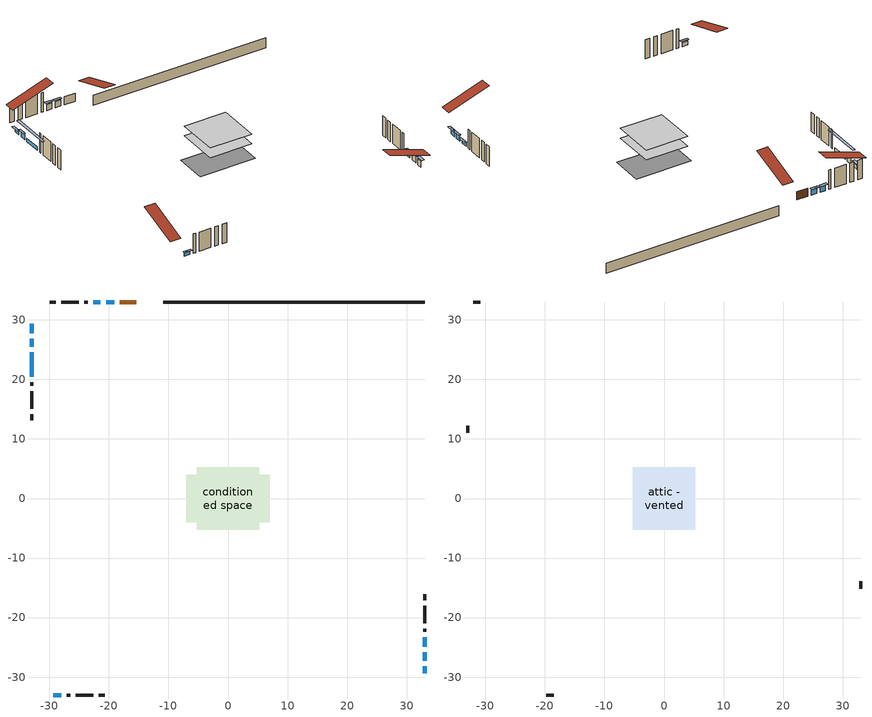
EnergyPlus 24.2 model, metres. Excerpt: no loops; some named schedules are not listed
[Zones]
conditioned space
 floor adiabatic (AdiabaticFloorConstruction): -5.28,-5.28 -5.28,5.28 5.28,5.28 5.28,-5.28 z3.04
 floor foundation (Slab1 construction): -6.99,-3.99 -6.99,3.99 6.99,3.99 6.99,-3.99 z-1.9
 wall outside (AdiabaticWallConstruction 1): -15.45,33.01 -18.19,33.01 z0.6:2.63
 wall outside (AdiabaticWallConstruction): 33.01,-29.37 33.01,-28.15 / 33.01,-27.22 33.01,-25.85 / -19.12,33.01 -20.49,33.01 / -21.42,33.01 -22.64,33.01 / -33.01,26.86 -33.01,25.49 z0.6:2.12; -33.01,29.37 -33.01,27.79 / -29.37,-33.01 -27.99,-33.01 / 33.01,-24.92 33.01,-23.34 z0.6:1.57; -33.01,24.56 -33.01,20.44 z0.6:1.41
 wall outside (Wall1 construction): -23.57,33.01 -24.1,33.01 / -27.07,-33.01 -26.53,-33.01 / -33.01,19.52 -33.01,18.98 / 33.01,-22.41 33.01,-21.88 z0.6:5.48
 wall outside (Wall2 construction): -25.03,33.01 -27.99,33.01 / -25.6,-33.01 -22.64,-33.01 / -33.01,18.05 -33.01,15.09 / 33.01,-20.95 33.01,-17.99 z0.6:5.48
 wall outside (Wall3 construction): -28.92,33.01 -29.92,33.01 / -21.71,-33.01 -20.71,-33.01 / -33.01,14.16 -33.01,13.16 / 33.01,-17.06 33.01,-16.06 z0.6:5.48
 wall foundation (FoundationWall1 construction): 33.01,33.01 -10.89,33.01 z-1.9:0.6
 window (WindowConstruction): 33.01,-29.37 33.01,-28.15 z0.6:2.12
 window (WindowConstruction 7): -33.01,29.37 -33.01,27.79 z0.6:1.57
 window (WindowConstruction 8): -29.37,-33.01 -28,-33.01 z0.6:1.57
 window (WindowConstruction 1): 33.01,-27.22 33.01,-25.85 z0.6:2.12
 window (WindowConstruction 2): 33.01,-24.92 33.01,-23.34 z0.6:1.57
 window (WindowConstruction 3): -19.12,33.01 -20.49,33.01 z0.6:2.12
 window (WindowConstruction 4): -21.42,33.01 -22.64,33.01 z0.6:2.12
 window (WindowConstruction 5): -33.01,26.86 -33.01,25.49 z0.6:2.12
 window (WindowConstruction 6): -33.01,24.56 -33.01,20.45 z0.6:1.41
 door (Door): -15.45,33.01 -18.19,33.01 z0.6:2.63
 ceiling adiabatic (AdiabaticFloorConstruction): 5.28,-5.28 5.28,5.28 -5.28,5.28 -5.28,-5.28 z3.04
attic - vented
 floor to conditioned space (Floor1 construction Reversed): -5.28,-5.28 -5.28,5.28 5.28,5.28 5.28,-5.28 z5.48
 wall outside (Wall4 construction): -30.85,33.01 -32.08,33.01 / -19.78,-33.01 -18.56,-33.01 / -33.01,12.23 -33.01,11.01 / 33.01,-15.13 33.01,-13.9 z0.6:5.48
 roof outside (Roof1 construction): -14.52,33.01,5.48 -14.52,22.73,8.9 -11.81,22.73,8.9 -11.81,33.01,5.48; -30.3,-33.01,5.48 -30.3,-22.73,8.9 -33.01,-22.73,8.9 -33.01,-33.01,5.48; -33.01,30.3,5.48 -22.73,30.3,8.9 -22.73,33.01,8.9 -33.01,33.01,5.48; 33.01,-30.3,5.48 22.73,-30.3,8.9 22.73,-33.01,8.9 33.01,-33.01,5.48
shading: 33.01,-27.85 33.01,-29.67 33.61,-29.67 33.61,-27.85 z2.42; -33.01,27.49 -33.01,29.67 -33.61,29.67 -33.61,27.49 z1.86; -27.7,-33.01 -29.67,-33.01 -29.67,-33.61 -27.7,-33.61 z1.86; 33.01,-25.55 33.01,-27.52 33.61,-27.52 33.61,-25.55 z2.42; 33.01,-23.04 33.01,-25.22 33.61,-25.22 33.61,-23.04 z1.86; -20.79,33.01 -18.82,33.01 -18.82,33.61 -20.79,33.61 z2.42; -22.94,33.01 -21.12,33.01 -21.12,33.61 -22.94,33.61 z2.42; -33.01,25.19 -33.01,27.16 -33.61,27.16 -33.61,25.19 z2.42; -33.01,17.39 -33.01,27.61 -33.61,27.61 -33.61,17.39 z4.46
[Building]
Building 1: Terrain=Suburbs
[Site:Location]
Whitehorse AP_YT: Latitude {deg}=60.71; Longitude {deg}=-135.07; Time Zone {hr}=-8; Elevation {m}=706; Keep Site Location Information=Yes
[Site:GroundTemperature:Shallow]
-5.4229, -7.73249, -7.91745, -6.82143, -2.42154, 1.95786, 5.75456, 8.15968, 8.36401, 6.40785, 2.70796, -1.53709
[Site:WaterMainsTemperature]
Calculation Method=Schedule; Temperature Schedule=mains temperature schedule
[Material] Roughness=Rough; Thermal Absorptance=0.9
Name | Thickness {m} | Conductivity {W/m-K} | Density {kg/m3} | Specific Heat {J/kg-K} | Solar Absorptance | Visible Absorptance
asphalt or fiberglass shingles | 0.00635 | 0.162714 | 1121.4 | 1465.45 | 0.4 | 0.4
ceiling loosefill ins | 0.254 | 0.0480833 | 16.02 | 1046.75 | 0.7 | 0.7
ceiling stud and cavity | 0.1397 | 0.0955869 | 65.682 | 1177.47 | 0.7 | 0.7
concrete 4.0 in. | 0.1016 | 1.803125 | 2242.8 | 837.4 | 0.7 | 0.7
concrete 8.0 in. | 0.2032 | 1.803125 | 2242.8 | 837.4 | 0.7 | 0.7
door material | 0.04445 | 0.0451087 | 512.64 | 1214.23 | 0.7 | 0.7
exterior vertical ins | 0.0819458 | 0.029427 | 32.04 | 1214.23 | 0.7 | 0.7
floor covering | 0.0127 | 0.0433444 | 54.468 | 1339.84 | 0.6 | 0.6
floor rigid ins; wall rigid ins 1 | 0.512978 | 0.029427 | 32.04 | 1214.23 | 0.7 | 0.7
floor stud and cavity | 0.1397 | 1.75129 | 37.0049 | 1207.88 | 0.7 | 0.7
furniture material conditioned space 1 | 0.1524 | 0.115458 | 640.8 | 1214.23 | 0.6 | 0.6
gypsum board | 0.0127 | 0.160291 | 801 | 837.4 | 0.6 | 0.6
gypsum board 1 | 0.0127 | 0.160291 | 801 | 837.4 | 0.7 | 0.7
osb sheathing 0.5 in. | 0.0127 | 0.115458 | 512.64 | 1214.23 | 0.7 | 0.7
osb sheathing 0.75 in. | 0.01905 | 0.115458 | 512.64 | 1214.23 | 0.7 | 0.7
wall rigid ins | 0.051816 | 0.029427 | 32.04 | 1214.23 | 0.7 | 0.7
wall stud and cavity | 0.1397 | 0.202915 | 139.0536 | 1170.24 | 0.7 | 0.7
wall stud and cavity 1 | 0.1397 | 0.189354 | 139.0536 | 1170.24 | 0.7 | 0.7
wall stud and cavity 2 | 0.1397 | 0.213279 | 139.0536 | 1170.24 | 0.7 | 0.7
wall stud and cavity 3 | 0.0889 | 6.1454 | 50.32683 | 1063.81 | 0.6 | 0.6
wall stud and cavity 4 | 0.0889 | 0.380278 | 52.3479 | 1209.89 | 0.7 | 0.7
wall stud and cavity 5 | 0.0889 | 0.391764 | 83.0341 | 1211.67 | 0.7 | 0.7
wood siding | 0.0254 | 0.102417 | 544.68 | 1172.36 | 0.4 | 0.4
wood siding 1 | 0.00254 | 0.102417 | 544.68 | 1172.36 | 0.4 | 0.4
wood siding 2; wood siding 3 | 0.0254 | 0.102417 | 544.68 | 1172.36 | 0.7 | 0.7
[WindowMaterial:SimpleGlazingSystem]
Name | U-Factor {W/m2-K} | Solar Heat Gain Coefficient
WindowMaterial | 1.97992 | 0.48
WindowMaterial 1 | 1.87204 | 0.61
WindowMaterial 2 | 1.93393 | 0.53
WindowMaterial 3 | 1.91235 | 0.56
WindowMaterial 4 | 1.89986 | 0.58
WindowMaterial 5 | 1.88623 | 0.59
WindowMaterial 6 | 1.890774 | 0.59
[Construction]
AdiabaticFloorConstruction: floor stud and cavity, floor rigid ins, osb sheathing 0.75 in., floor covering
AdiabaticWallConstruction: wood siding 2, wall rigid ins 1, wall stud and cavity 4, gypsum board
AdiabaticWallConstruction 1: wood siding 3, wall rigid ins 1, wall stud and cavity 4, gypsum board
Door: door material
Floor1 construction Reversed: gypsum board, ceiling stud and cavity, ceiling loosefill ins
FoundationWall1 construction: concrete 8.0 in., gypsum board 1
furniture construction conditioned space 1: furniture material conditioned space 1
PartitionWallConstruction: gypsum board, wall stud and cavity 5, gypsum board
Roof1 construction: asphalt or fiberglass shingles
Slab1 construction: concrete 4.0 in.
Wall1 construction: wood siding, wall rigid ins, osb sheathing 0.5 in., wall stud and cavity, gypsum board
Wall2 construction: wood siding, wall rigid ins, osb sheathing 0.5 in., wall stud and cavity 1, gypsum board
Wall3 construction: wood siding, wall rigid ins, osb sheathing 0.5 in., wall stud and cavity 2, gypsum board
Wall4 construction: wood siding 1, wall stud and cavity 3
WindowConstruction; WindowConstruction 4: WindowMaterial
WindowConstruction 1; WindowConstruction 5: WindowMaterial 1
WindowConstruction 2: WindowMaterial 2
WindowConstruction 3: WindowMaterial 3
WindowConstruction 6: WindowMaterial 4
WindowConstruction 7: WindowMaterial 5
WindowConstruction 8: WindowMaterial 6
[Zone] Multiplier=1; Part of Total Floor Area=Yes
Name | Volume {m3}
attic - vented | 61.961
conditioned space | 513.6
[Space]
Name | Zone | Volume {m3}
attic - vented 1 | attic - vented | 61.961
conditioned space 1 | conditioned space | 513.6
[ZoneInfiltration:EffectiveLeakageArea]
infil attic - vented 1: Zone or Space=attic - vented 1; Schedule=Always On Discrete; Effective Air Leakage Area {cm2}=3517.58; Stack Coefficient=0.000577403; Wind Coefficient=1.62353e-05
[ZoneMixing]
whole house fan mix: Zone or Space=attic - vented; Schedule=Always On Continuous; Design Flow Rate Calculation Method=Flow/Zone; Design Flow Rate {m3/s}=0; Source Zone or Space=conditioned space
[SurfaceProperty:ExposedFoundationPerimeter]
Slab1: Exposed Perimeter Calculation Method=TotalExposedPerimeter; Total Exposed Perimeter {m}=43.891
[InternalMass] Zone or ZoneList=conditioned space; Space or SpaceList=conditioned space 1
Name | Construction | Surface Area {m2}
furniture mass conditioned space 1 | furniture construction conditioned space 1 | 89.12
partition wall mass | PartitionWallConstruction | 222.8
[Lights]
interior lighting: Zone or ZoneList or Space or SpaceList=conditioned space 1; Schedule=interior lighting schedule; Design Level Calculation Method=LightingLevel; Lighting Level {W}=343.2; Return Air Fraction=0; Fraction Radiant=0.6; Fraction Visible=0.2; Fraction Replaceable=1
[People]
occupants: Zone or ZoneList or Space or SpaceList=conditioned space 1; Number of People Schedule=occupants schedule; Number of People Calculation Method=People; Number of People=3; Fraction Radiant=0.314171; Sensible Heat Fraction=0.56303; Activity Level Schedule=occupants activity schedule; Carbon Dioxide Generation Rate {m3/s-W}=0; Enable ASHRAE 55 Comfort Warnings=No; Mean Radiant Temperature Calculation Type=EnclosureAveraged
[ElectricEquipment] Zone or ZoneList or Space or SpaceList=conditioned space 1; Design Level Calculation Method=EquipmentLevel
Name | Schedule | Design Level {W} | Fraction Latent | Fraction Radiant | Fraction Lost
clothes dryer | clothes dryer schedule | 140.772 | 0.015 | 0.081 | 0.85
clothes washer | clothes washer schedule | 32.1985 | 0.03 | 0.162 | 0.7
cooking range | cooking range schedule | 215.147 | 0.08 | 0.432 | 0.2
dishwasher | dishwasher schedule | 66.8632 | 0.3 | 0.18 | 0.4
fridge | fridge schedule | 72.9452 | 0 | 0.6 | 0
mech vent house fan | mech vent house fan schedule | 0 | 0 | 0 | 1
mech vent house fan cfis | mech vent house fan cfis schedule | 0 | 0 | 0 | 0
misc plug loads | misc plug loads schedule | 494.7 | 0.045 | 0.513 | 0.1
whole house fan | Always On Discrete | 0 | 0 | 0 | 1
[OtherEquipment] Zone or ZoneList or Space or SpaceList=conditioned space 1; Design Level Calculation Method=EquipmentLevel
Name | Fuel Type | Schedule | Design Level {W} | Fraction Latent | Fraction Radiant | Fraction Lost
clothes dryer 1 | Electricity | clothes dryer schedule | 0 | 0.015 | 0.081 | 0.85
cooking range 1 | Electricity | cooking range schedule | 0 | 0.08 | 0.432 | 0.2
general water use latent | None | general water use schedule | 62.594 | 1 | 0 | 0
general water use sensible | None | general water use schedule | -61.6891 | 0 | 0.6 | 0
mech vent house fan latent load | None | Always On Discrete | 0 | 1 | 0 | 0
mech vent house fan sensible load | None | Always On Discrete | 0 | 0 | 0 | 0
water heater energy adjustment1 | Electricity | Always On Discrete | 0.01 | 0 | 0 | 1
[ZoneInfiltration:DesignFlowRate] Zone or ZoneList or Space or SpaceList=conditioned space 1; Schedule=Always On Discrete; Design Flow Rate Calculation Method=Flow/Zone; Design Flow Rate {m3/s}=0
infil flow; natural vent flow; whole house fan flow
[Foundation:Kiva]
Foundation Kiva 1: Initial Indoor Air Temperature {C}=18; Wall Height Above Grade {m}=0.599999; Wall Depth Below Slab {m}=0.2032; Custom Block Material Name 1=exterior vertical ins; Custom Block Depth 1 {m}=2.5; Custom Block X Position 1 {m}=0.2159; Custom Block Z Position 1 {m}=0
[Foundation:Kiva:Settings]
Soil Conductivity {W/m-K}=0.849921; Soil Density {kg/m3}=1842.3; Soil Specific Heat {J/kg-K}=418.7; Ground Solar Absorptivity=0.9; Ground Thermal Absorptivity=0.9; Ground Surface Roughness {m}=0.03; Far-Field Width {m}=40; Deep-Ground Boundary Condition=ZeroFlux; Deep-Ground Depth {m}=40; Minimum Cell Dimension {m}=0.2; Maximum Cell Growth Coefficient=3; Simulation Timestep=Timestep
[Exterior:Lights]
exterior lighting: Schedule=exterior lighting schedule; Design Level {W}=75.6
[Schedule:Constant]
Name | Hourly Value
Always On Continuous; mech vent house fan schedule; mech vent house fan cfis schedule; Always On Discrete | 1
occupants activity schedule | 117.228
fridge schedule | 0
[Schedule:Day:Interval]
interior lighting schedule day: No, 01:00, 0.108182, 04:00, 0.0901515, 05:00, 0.0991667, 06:00, 0.162273, 07:00, 0.270455, 08:00, 0.342576, 10:00, 0.369621, 11:00, 0.351591, 12:00, 0.333561, 13:00, 0.324545, 14:00, 0.31553, 15:00, 0.333561, 16:00, 0.369621, 17:00, 0.450758, 18:00, 0.585985, 19:00, 0.775303, 20:00, 0.955606, 21:00, 0.991667, 22:00, 0.712197, 23:00, 0.360606, 24:00, 0.162273
interior lighting schedule day 1: No, 01:00, 0.100909, 04:00, 0.0840909, 05:00, 0.0925, 06:00, 0.151364, 07:00, 0.252273, 08:00, 0.319545, 10:00, 0.344773, 11:00, 0.327955, 12:00, 0.311136, 13:00, 0.302727, 14:00, 0.294318, 15:00, 0.311136, 16:00, 0.344773, 17:00, 0.420455, 18:00, 0.546591, 19:00, 0.723182, 20:00, 0.891364, 21:00, 0.925, 22:00, 0.664318, 23:00, 0.336364, 24:00, 0.151364
interior lighting schedule default day: No, 24:00, 0
[Schedule:Week:Daily]
interior lighting schedule Week Rule - Jan1-Jan27: interior lighting schedule day, interior lighting schedule day, interior lighting schedule day, interior lighting schedule day, interior lighting schedule day, interior lighting schedule day, interior lighting schedule day, interior lighting schedule default day, interior lighting schedule default day, interior lighting schedule default day, interior lighting schedule default day, interior lighting schedule default day
interior lighting schedule Week Rule - Jan28-Feb3: interior lighting schedule day, interior lighting schedule day, interior lighting schedule day, interior lighting schedule day, interior lighting schedule day 1, interior lighting schedule day 1, interior lighting schedule day 1, interior lighting schedule default day, interior lighting schedule default day, interior lighting schedule default day, interior lighting schedule default day, interior lighting schedule default day
interior lighting schedule Week Rule - Feb4-Feb24: interior lighting schedule day 1, interior lighting schedule day 1, interior lighting schedule day 1, interior lighting schedule day 1, interior lighting schedule day 1, interior lighting schedule day 1, interior lighting schedule day 1, interior lighting schedule default day, interior lighting schedule default day, interior lighting schedule default day, interior lighting schedule default day, interior lighting schedule default day
interior lighting schedule Week Rule - Feb25-Mar3: interior lighting schedule day 1, interior lighting schedule day 1, interior lighting schedule day 1, interior lighting schedule day 1, interior lighting schedule day 2, interior lighting schedule day 2, interior lighting schedule day 2, interior lighting schedule default day, interior lighting schedule default day, interior lighting schedule default day, interior lighting schedule default day, interior lighting schedule default day
interior lighting schedule Week Rule - Mar4-Mar31: interior lighting schedule day 2, interior lighting schedule day 2, interior lighting schedule day 2, interior lighting schedule day 2, interior lighting schedule day 2, interior lighting schedule day 2, interior lighting schedule day 2, interior lighting schedule default day, interior lighting schedule default day, interior lighting schedule default day, interior lighting schedule default day, interior lighting schedule default day
interior lighting schedule Week Rule - Apr1-Apr28: interior lighting schedule day 3, interior lighting schedule day 3, interior lighting schedule day 3, interior lighting schedule day 3, interior lighting schedule day 3, interior lighting schedule day 3, interior lighting schedule day 3, interior lighting schedule default day, interior lighting schedule default day, interior lighting schedule default day, interior lighting schedule default day, interior lighting schedule default day
interior lighting schedule Week Rule - Apr29-May5: interior lighting schedule day 3, interior lighting schedule day 3, interior lighting schedule day 4, interior lighting schedule day 4, interior lighting schedule day 4, interior lighting schedule day 4, interior lighting schedule day 4, interior lighting schedule default day, interior lighting schedule default day, interior lighting schedule default day, interior lighting schedule default day, interior lighting schedule default day
interior lighting schedule Week Rule - May6-May26: interior lighting schedule day 4, interior lighting schedule day 4, interior lighting schedule day 4, interior lighting schedule day 4, interior lighting schedule day 4, interior lighting schedule day 4, interior lighting schedule day 4, interior lighting schedule default day, interior lighting schedule default day, interior lighting schedule default day, interior lighting schedule default day, interior lighting schedule default day
interior lighting schedule Week Rule - May27-Jun2: interior lighting schedule day 4, interior lighting schedule day 4, interior lighting schedule day 4, interior lighting schedule day 4, interior lighting schedule day 4, interior lighting schedule day 5, interior lighting schedule day 5, interior lighting schedule default day, interior lighting schedule default day, interior lighting schedule default day, interior lighting schedule default day, interior lighting schedule default day
interior lighting schedule Week Rule - Jun3-Jun30: interior lighting schedule day 5, interior lighting schedule day 5, interior lighting schedule day 5, interior lighting schedule day 5, interior lighting schedule day 5, interior lighting schedule day 5, interior lighting schedule day 5, interior lighting schedule default day, interior lighting schedule default day, interior lighting schedule default day, interior lighting schedule default day, interior lighting schedule default day
interior lighting schedule Week Rule - Jul1-Jul28: interior lighting schedule day 6, interior lighting schedule day 6, interior lighting schedule day 6, interior lighting schedule day 6, interior lighting schedule day 6, interior lighting schedule day 6, interior lighting schedule day 6, interior lighting schedule default day, interior lighting schedule default day, interior lighting schedule default day, interior lighting schedule default day, interior lighting schedule default day
interior lighting schedule Week Rule - Jul29-Aug4: interior lighting schedule day 6, interior lighting schedule day 6, interior lighting schedule day 6, interior lighting schedule day 7, interior lighting schedule day 7, interior lighting schedule day 7, interior lighting schedule day 7, interior lighting schedule default day, interior lighting schedule default day, interior lighting schedule default day, interior lighting schedule default day, interior lighting schedule default day
interior lighting schedule Week Rule - Aug5-Aug25: interior lighting schedule day 7, interior lighting schedule day 7, interior lighting schedule day 7, interior lighting schedule day 7, interior lighting schedule day 7, interior lighting schedule day 7, interior lighting schedule day 7, interior lighting schedule default day, interior lighting schedule default day, interior lighting schedule default day, interior lighting schedule default day, interior lighting schedule default day
interior lighting schedule Week Rule - Aug26-Sep1: interior lighting schedule day 7, interior lighting schedule day 7, interior lighting schedule day 7, interior lighting schedule day 7, interior lighting schedule day 7, interior lighting schedule day 7, interior lighting schedule day 8, interior lighting schedule default day, interior lighting schedule default day, interior lighting schedule default day, interior lighting schedule default day, interior lighting schedule default day
interior lighting schedule Week Rule - Sep2-Sep29: interior lighting schedule day 8, interior lighting schedule day 8, interior lighting schedule day 8, interior lighting schedule day 8, interior lighting schedule day 8, interior lighting schedule day 8, interior lighting schedule day 8, interior lighting schedule default day, interior lighting schedule default day, interior lighting schedule default day, interior lighting schedule default day, interior lighting schedule default day
interior lighting schedule Week Rule - Sep30-Oct6: interior lighting schedule day 8, interior lighting schedule day 9, interior lighting schedule day 9, interior lighting schedule day 9, interior lighting schedule day 9, interior lighting schedule day 9, interior lighting schedule day 9, interior lighting schedule default day, interior lighting schedule default day, interior lighting schedule default day, interior lighting schedule default day, interior lighting schedule default day
interior lighting schedule Week Rule - Oct7-Oct27: interior lighting schedule day 9, interior lighting schedule day 9, interior lighting schedule day 9, interior lighting schedule day 9, interior lighting schedule day 9, interior lighting schedule day 9, interior lighting schedule day 9, interior lighting schedule default day, interior lighting schedule default day, interior lighting schedule default day, interior lighting schedule default day, interior lighting schedule default day
interior lighting schedule Week Rule - Oct28-Nov3: interior lighting schedule day 9, interior lighting schedule day 9, interior lighting schedule day 9, interior lighting schedule day 9, interior lighting schedule day 10, interior lighting schedule day 10, interior lighting schedule day 10, interior lighting schedule default day, interior lighting schedule default day, interior lighting schedule default day, interior lighting schedule default day, interior lighting schedule default day
interior lighting schedule Week Rule - Nov4-Nov24: interior lighting schedule day 10, interior lighting schedule day 10, interior lighting schedule day 10, interior lighting schedule day 10, interior lighting schedule day 10, interior lighting schedule day 10, interior lighting schedule day 10, interior lighting schedule default day, interior lighting schedule default day, interior lighting schedule default day, interior lighting schedule default day, interior lighting schedule default day
interior lighting schedule Week Rule - Nov25-Dec1: interior lighting schedule day 10, interior lighting schedule day 10, interior lighting schedule day 10, interior lighting schedule day 10, interior lighting schedule day 10, interior lighting schedule day 10, interior lighting schedule day 11, interior lighting schedule default day, interior lighting schedule default day, interior lighting schedule default day, interior lighting schedule default day, interior lighting schedule default day
interior lighting schedule Week Rule - Dec2-Dec31: interior lighting schedule day 11, interior lighting schedule day 11, interior lighting schedule day 11, interior lighting schedule day 11, interior lighting schedule day 11, interior lighting schedule day 11, interior lighting schedule day 11, interior lighting schedule default day, interior lighting schedule default day, interior lighting schedule default day, interior lighting schedule default day, interior lighting schedule default day
occupants schedule Week Rule - Jan1-Dec31: occupants schedule day, occupants schedule day, occupants schedule day, occupants schedule day, occupants schedule day, occupants schedule day, occupants schedule day, occupants schedule default day, occupants schedule default day, occupants schedule default day, occupants schedule default day, occupants schedule default day
clothes dryer schedule Week Rule - Jan1-Dec31: clothes dryer schedule day, clothes dryer schedule day, clothes dryer schedule day, clothes dryer schedule day, clothes dryer schedule day, clothes dryer schedule day, clothes dryer schedule day, clothes dryer schedule default day, clothes dryer schedule default day, clothes dryer schedule default day, clothes dryer schedule default day, clothes dryer schedule default day
clothes washer schedule Week Rule - Jan1-Dec31: clothes washer schedule day, clothes washer schedule day, clothes washer schedule day, clothes washer schedule day, clothes washer schedule day, clothes washer schedule day, clothes washer schedule day, clothes washer schedule default day, clothes washer schedule default day, clothes washer schedule default day, clothes washer schedule default day, clothes washer schedule default day
cooking range schedule Week Rule - Jan1-Dec31: cooking range schedule day, cooking range schedule day, cooking range schedule day, cooking range schedule day, cooking range schedule day, cooking range schedule day, cooking range schedule day, cooking range schedule default day, cooking range schedule default day, cooking range schedule default day, cooking range schedule default day, cooking range schedule default day
dishwasher schedule Week Rule - Jan1-Dec31: dishwasher schedule day, dishwasher schedule day, dishwasher schedule day, dishwasher schedule day, dishwasher schedule day, dishwasher schedule day, dishwasher schedule day, dishwasher schedule default day, dishwasher schedule default day, dishwasher schedule default day, dishwasher schedule default day, dishwasher schedule default day
misc plug loads schedule Week Rule - Jan1-Dec31: misc plug loads schedule day, misc plug loads schedule day, misc plug loads schedule day, misc plug loads schedule day, misc plug loads schedule day, misc plug loads schedule day, misc plug loads schedule day, misc plug loads schedule default day, misc plug loads schedule default day, misc plug loads schedule default day, misc plug loads schedule default day, misc plug loads schedule default day
general water use schedule Week Rule - Jan1-Dec31: general water use schedule day, general water use schedule day, general water use schedule day, general water use schedule day, general water use schedule day, general water use schedule day, general water use schedule day, general water use schedule default day, general water use schedule default day, general water use schedule default day, general water use schedule default day, general water use schedule default day
exterior lighting schedule Week Rule - Jan1-Jan27: exterior lighting schedule day, exterior lighting schedule day, exterior lighting schedule day, exterior lighting schedule day, exterior lighting schedule day, exterior lighting schedule day, exterior lighting schedule day, exterior lighting schedule default day, exterior lighting schedule default day, exterior lighting schedule default day, exterior lighting schedule default day, exterior lighting schedule default day
exterior lighting schedule Week Rule - Jan28-Feb3: exterior lighting schedule day, exterior lighting schedule day, exterior lighting schedule day, exterior lighting schedule day, exterior lighting schedule day 1, exterior lighting schedule day 1, exterior lighting schedule day 1, exterior lighting schedule default day, exterior lighting schedule default day, exterior lighting schedule default day, exterior lighting schedule default day, exterior lighting schedule default day
exterior lighting schedule Week Rule - Feb4-Feb24: exterior lighting schedule day 1, exterior lighting schedule day 1, exterior lighting schedule day 1, exterior lighting schedule day 1, exterior lighting schedule day 1, exterior lighting schedule day 1, exterior lighting schedule day 1, exterior lighting schedule default day, exterior lighting schedule default day, exterior lighting schedule default day, exterior lighting schedule default day, exterior lighting schedule default day
exterior lighting schedule Week Rule - Feb25-Mar3: exterior lighting schedule day 1, exterior lighting schedule day 1, exterior lighting schedule day 1, exterior lighting schedule day 1, exterior lighting schedule day 2, exterior lighting schedule day 2, exterior lighting schedule day 2, exterior lighting schedule default day, exterior lighting schedule default day, exterior lighting schedule default day, exterior lighting schedule default day, exterior lighting schedule default day
exterior lighting schedule Week Rule - Mar4-Mar31: exterior lighting schedule day 2, exterior lighting schedule day 2, exterior lighting schedule day 2, exterior lighting schedule day 2, exterior lighting schedule day 2, exterior lighting schedule day 2, exterior lighting schedule day 2, exterior lighting schedule default day, exterior lighting schedule default day, exterior lighting schedule default day, exterior lighting schedule default day, exterior lighting schedule default day
exterior lighting schedule Week Rule - Apr1-Apr28: exterior lighting schedule day 3, exterior lighting schedule day 3, exterior lighting schedule day 3, exterior lighting schedule day 3, exterior lighting schedule day 3, exterior lighting schedule day 3, exterior lighting schedule day 3, exterior lighting schedule default day, exterior lighting schedule default day, exterior lighting schedule default day, exterior lighting schedule default day, exterior lighting schedule default day
exterior lighting schedule Week Rule - Apr29-May5: exterior lighting schedule day 3, exterior lighting schedule day 3, exterior lighting schedule day 4, exterior lighting schedule day 4, exterior lighting schedule day 4, exterior lighting schedule day 4, exterior lighting schedule day 4, exterior lighting schedule default day, exterior lighting schedule default day, exterior lighting schedule default day, exterior lighting schedule default day, exterior lighting schedule default day
exterior lighting schedule Week Rule - May6-May26: exterior lighting schedule day 4, exterior lighting schedule day 4, exterior lighting schedule day 4, exterior lighting schedule day 4, exterior lighting schedule day 4, exterior lighting schedule day 4, exterior lighting schedule day 4, exterior lighting schedule default day, exterior lighting schedule default day, exterior lighting schedule default day, exterior lighting schedule default day, exterior lighting schedule default day
exterior lighting schedule Week Rule - May27-Jun2: exterior lighting schedule day 4, exterior lighting schedule day 4, exterior lighting schedule day 4, exterior lighting schedule day 4, exterior lighting schedule day 4, exterior lighting schedule day 5, exterior lighting schedule day 5, exterior lighting schedule default day, exterior lighting schedule default day, exterior lighting schedule default day, exterior lighting schedule default day, exterior lighting schedule default day
exterior lighting schedule Week Rule - Jun3-Jun30: exterior lighting schedule day 5, exterior lighting schedule day 5, exterior lighting schedule day 5, exterior lighting schedule day 5, exterior lighting schedule day 5, exterior lighting schedule day 5, exterior lighting schedule day 5, exterior lighting schedule default day, exterior lighting schedule default day, exterior lighting schedule default day, exterior lighting schedule default day, exterior lighting schedule default day
exterior lighting schedule Week Rule - Jul1-Jul28: exterior lighting schedule day 6, exterior lighting schedule day 6, exterior lighting schedule day 6, exterior lighting schedule day 6, exterior lighting schedule day 6, exterior lighting schedule day 6, exterior lighting schedule day 6, exterior lighting schedule default day, exterior lighting schedule default day, exterior lighting schedule default day, exterior lighting schedule default day, exterior lighting schedule default day
exterior lighting schedule Week Rule - Jul29-Aug4: exterior lighting schedule day 6, exterior lighting schedule day 6, exterior lighting schedule day 6, exterior lighting schedule day 7, exterior lighting schedule day 7, exterior lighting schedule day 7, exterior lighting schedule day 7, exterior lighting schedule default day, exterior lighting schedule default day, exterior lighting schedule default day, exterior lighting schedule default day, exterior lighting schedule default day
exterior lighting schedule Week Rule - Aug5-Aug25: exterior lighting schedule day 7, exterior lighting schedule day 7, exterior lighting schedule day 7, exterior lighting schedule day 7, exterior lighting schedule day 7, exterior lighting schedule day 7, exterior lighting schedule day 7, exterior lighting schedule default day, exterior lighting schedule default day, exterior lighting schedule default day, exterior lighting schedule default day, exterior lighting schedule default day
exterior lighting schedule Week Rule - Aug26-Sep1: exterior lighting schedule day 7, exterior lighting schedule day 7, exterior lighting schedule day 7, exterior lighting schedule day 7, exterior lighting schedule day 7, exterior lighting schedule day 7, exterior lighting schedule day 8, exterior lighting schedule default day, exterior lighting schedule default day, exterior lighting schedule default day, exterior lighting schedule default day, exterior lighting schedule default day
exterior lighting schedule Week Rule - Sep2-Sep29: exterior lighting schedule day 8, exterior lighting schedule day 8, exterior lighting schedule day 8, exterior lighting schedule day 8, exterior lighting schedule day 8, exterior lighting schedule day 8, exterior lighting schedule day 8, exterior lighting schedule default day, exterior lighting schedule default day, exterior lighting schedule default day, exterior lighting schedule default day, exterior lighting schedule default day
exterior lighting schedule Week Rule - Sep30-Oct6: exterior lighting schedule day 8, exterior lighting schedule day 9, exterior lighting schedule day 9, exterior lighting schedule day 9, exterior lighting schedule day 9, exterior lighting schedule day 9, exterior lighting schedule day 9, exterior lighting schedule default day, exterior lighting schedule default day, exterior lighting schedule default day, exterior lighting schedule default day, exterior lighting schedule default day
exterior lighting schedule Week Rule - Oct7-Oct27: exterior lighting schedule day 9, exterior lighting schedule day 9, exterior lighting schedule day 9, exterior lighting schedule day 9, exterior lighting schedule day 9, exterior lighting schedule day 9, exterior lighting schedule day 9, exterior lighting schedule default day, exterior lighting schedule default day, exterior lighting schedule default day, exterior lighting schedule default day, exterior lighting schedule default day
exterior lighting schedule Week Rule - Oct28-Nov3: exterior lighting schedule day 9, exterior lighting schedule day 9, exterior lighting schedule day 9, exterior lighting schedule day 9, exterior lighting schedule day 10, exterior lighting schedule day 10, exterior lighting schedule day 10, exterior lighting schedule default day, exterior lighting schedule default day, exterior lighting schedule default day, exterior lighting schedule default day, exterior lighting schedule default day
exterior lighting schedule Week Rule - Nov4-Nov24: exterior lighting schedule day 10, exterior lighting schedule day 10, exterior lighting schedule day 10, exterior lighting schedule day 10, exterior lighting schedule day 10, exterior lighting schedule day 10, exterior lighting schedule day 10, exterior lighting schedule default day, exterior lighting schedule default day, exterior lighting schedule default day, exterior lighting schedule default day, exterior lighting schedule default day
exterior lighting schedule Week Rule - Nov25-Dec1: exterior lighting schedule day 10, exterior lighting schedule day 10, exterior lighting schedule day 10, exterior lighting schedule day 10, exterior lighting schedule day 10, exterior lighting schedule day 10, exterior lighting schedule day 11, exterior lighting schedule default day, exterior lighting schedule default day, exterior lighting schedule default day, exterior lighting schedule default day, exterior lighting schedule default day
exterior lighting schedule Week Rule - Dec2-Dec31: exterior lighting schedule day 11, exterior lighting schedule day 11, exterior lighting schedule day 11, exterior lighting schedule day 11, exterior lighting schedule day 11, exterior lighting schedule day 11, exterior lighting schedule day 11, exterior lighting schedule default day, exterior lighting schedule default day, exterior lighting schedule default day, exterior lighting schedule default day, exterior lighting schedule default day
[Schedule:Year]
interior lighting schedule: interior lighting schedule Week Rule - Jan1-Jan27, 1, 1, 1, 27, interior lighting schedule Week Rule - Jan28-Feb3, 1, 28, 2, 3, interior lighting schedule Week Rule - Feb4-Feb24, 2, 4, 2, 24, interior lighting schedule Week Rule - Feb25-Mar3, 2, 25, 3, 3, interior lighting schedule Week Rule - Mar4-Mar31, 3, 4, 3, 31, interior lighting schedule Week Rule - Apr1-Apr28, 4, 1, 4, 28, interior lighting schedule Week Rule - Apr29-May5, 4, 29, 5, 5, interior lighting schedule Week Rule - May6-May26, 5, 6, 5, 26, interior lighting schedule Week Rule - May27-Jun2, 5, 27, 6, 2, interior lighting schedule Week Rule - Jun3-Jun30, 6, 3, 6, 30, interior lighting schedule Week Rule - Jul1-Jul28, 7, 1, 7, 28, interior lighting schedule Week Rule - Jul29-Aug4, 7, 29, 8, 4, interior lighting schedule Week Rule - Aug5-Aug25, 8, 5, 8, 25, interior lighting schedule Week Rule - Aug26-Sep1, 8, 26, 9, 1, interior lighting schedule Week Rule - Sep2-Sep29, 9, 2, 9, 29, interior lighting schedule Week Rule - Sep30-Oct6, 9, 30, 10, 6, interior lighting schedule Week Rule - Oct7-Oct27, 10, 7, 10, 27, interior lighting schedule Week Rule - Oct28-Nov3, 10, 28, 11, 3, interior lighting schedule Week Rule - Nov4-Nov24, 11, 4, 11, 24, interior lighting schedule Week Rule - Nov25-Dec1, 11, 25, 12, 1, interior lighting schedule Week Rule - Dec2-Dec31, 12, 2, 12, 31
occupants schedule: occupants schedule Week Rule - Jan1-Dec31, 1, 1, 12, 31
clothes dryer schedule: clothes dryer schedule Week Rule - Jan1-Dec31, 1, 1, 12, 31
clothes washer schedule: clothes washer schedule Week Rule - Jan1-Dec31, 1, 1, 12, 31
cooking range schedule: cooking range schedule Week Rule - Jan1-Dec31, 1, 1, 12, 31
dishwasher schedule: dishwasher schedule Week Rule - Jan1-Dec31, 1, 1, 12, 31
misc plug loads schedule: misc plug loads schedule Week Rule - Jan1-Dec31, 1, 1, 12, 31
general water use schedule: general water use schedule Week Rule - Jan1-Dec31, 1, 1, 12, 31
exterior lighting schedule: exterior lighting schedule Week Rule - Jan1-Jan27, 1, 1, 1, 27, exterior lighting schedule Week Rule - Jan28-Feb3, 1, 28, 2, 3, exterior lighting schedule Week Rule - Feb4-Feb24, 2, 4, 2, 24, exterior lighting schedule Week Rule - Feb25-Mar3, 2, 25, 3, 3, exterior lighting schedule Week Rule - Mar4-Mar31, 3, 4, 3, 31, exterior lighting schedule Week Rule - Apr1-Apr28, 4, 1, 4, 28, exterior lighting schedule Week Rule - Apr29-May5, 4, 29, 5, 5, exterior lighting schedule Week Rule - May6-May26, 5, 6, 5, 26, exterior lighting schedule Week Rule - May27-Jun2, 5, 27, 6, 2, exterior lighting schedule Week Rule - Jun3-Jun30, 6, 3, 6, 30, exterior lighting schedule Week Rule - Jul1-Jul28, 7, 1, 7, 28, exterior lighting schedule Week Rule - Jul29-Aug4, 7, 29, 8, 4, exterior lighting schedule Week Rule - Aug5-Aug25, 8, 5, 8, 25, exterior lighting schedule Week Rule - Aug26-Sep1, 8, 26, 9, 1, exterior lighting schedule Week Rule - Sep2-Sep29, 9, 2, 9, 29, exterior lighting schedule Week Rule - Sep30-Oct6, 9, 30, 10, 6, exterior lighting schedule Week Rule - Oct7-Oct27, 10, 7, 10, 27, exterior lighting schedule Week Rule - Oct28-Nov3, 10, 28, 11, 3, exterior lighting schedule Week Rule - Nov4-Nov24, 11, 4, 11, 24, exterior lighting schedule Week Rule - Nov25-Dec1, 11, 25, 12, 1, exterior lighting schedule Week Rule - Dec2-Dec31, 12, 2, 12, 31
[Schedule:Compact]
mains temperature schedule: Through: 01/01, For: AllDays, Until: 24:00, 1.27556, Through: 01/02, For: AllDays, Until: 24:00, 1.21222, Through: 01/03, For: AllDays, Until: 24:00, 1.15, Through: 01/04, For: AllDays, Until: 24:00, 1.08833, Through: 01/05, For: AllDays, Until: 24:00, 1.02778, Through: 01/06, For: AllDays, Until: 24:00, 0.967222, Through: 01/07, For: AllDays, Until: 24:00, 0.907778, Through: 01/08, For: AllDays, Until: 24:00, 0.848889, Through: 01/09, For: AllDays, Until: 24:00, 0.791111, Through: 01/10, For: AllDays, Until: 24:00, 0.733333, Through: 01/11, For: AllDays, Until: 24:00, 0.677222, Through: 01/12, For: AllDays, Until: 24:00, 0.621111, Through: 01/13, For: AllDays, Until: 24:00, 0.566667, Through: 01/14, For: AllDays, Until: 24:00, 0.512222, Through: 01/15, For: AllDays, Until: 24:00, 0.459444, Through: 01/16, For: AllDays, Until: 24:00, 0.407222, Through: 01/17, For: AllDays, Until: 24:00, 0.355556, Through: 01/18, For: AllDays, Until: 24:00, 0.305, Through: 01/19, For: AllDays, Until: 24:00, 0.255556, Through: 01/20, For: AllDays, Until: 24:00, 0.206667, Through: 01/21, For: AllDays, Until: 24:00, 0.158889, Through: 01/22, For: AllDays, Until: 24:00, 0.112222, Through: 01/23, For: AllDays, Until: 24:00, 0.0666667, Through: 01/24, For: AllDays, Until: 24:00, 0.0216667, Through: 01/25, For: AllDays, Until: 24:00, 0, Through: 01/26, For: AllDays, Until: 24:00, 0, Through: 01/27, For: AllDays, Until: 24:00, 0, Through: 01/28, For: AllDays, Until: 24:00, 0, Through: 01/29, For: AllDays, Until: 24:00, 0, Through: 01/30, For: AllDays, Until: 24:00, 0, Through: 01/31, For: AllDays, Until: 24:00, 0, Through: 02/01, For: AllDays, Until: 24:00, 0, Through: 02/02, For: AllDays, Until: 24:00, 0, Through: 02/03, For: AllDays, Until: 24:00, 0, Through: 02/04, For: AllDays, Until: 24:00, 0, Through: 02/05, For: AllDays, Until: 24:00, 0, Through: 02/06, For: AllDays, Until: 24:00, 0, Through: 02/07, For: AllDays, Until: 24:00, 0, Through: 02/08, For: AllDays, Until: 24:00, 0, Through: 02/09, For: AllDays, Until: 24:00, 0, Through: 02/10, For: AllDays, Until: 24:00, 0, Through: 02/11, For: AllDays, Until: 24:00, 0, Through: 02/12, For: AllDays, Until: 24:00, 0, Through: 02/13, For: AllDays, Until: 24:00, 0, Through: 02/14, For: AllDays, Until: 24:00, 0, Through: 02/15, For: AllDays, Until: 24:00, 0, Through: 02/16, For: AllDays, Until: 24:00, 0, Through: 02/17, For: AllDays, Until: 24:00, 0, Through: 02/18, For: AllDays, Until: 24:00, 0, Through: 02/19, For: AllDays, Until: 24:00, 0, Through: 02/20, For: AllDays, Until: 24:00, 0, Through: 02/21, For: AllDays, Until: 24:00, 0, Through: 02/22, For: AllDays, Until: 24:00, 0, Through: 02/23, For: AllDays, Until: 24:00, 0, Through: 02/24, For: AllDays, Until: 24:00, 0, Through: 02/25, For: AllDays, Until: 24:00, 0, Through: 02/26, For: AllDays, Until: 24:00, 0, Through: 02/27, For: AllDays, Until: 24:00, 0, Through: 02/28, For: AllDays, Until: 24:00, 0, Through: 03/01, For: AllDays, Until: 24:00, 0, Through: 03/02, For: AllDays, Until: 24:00, 0, Through: 03/03, For: AllDays, Until: 24:00, 0, Through: 03/04, For: AllDays, Until: 24:00, 0, Through: 03/05, For: AllDays, Until: 24:00, 0, Through: 03/06, For: AllDays, Until: 24:00, 0, Through: 03/07, For: AllDays, Until: 24:00, 0, Through: 03/08, For: AllDays, Until: 24:00, 0, Through: 03/09, For: AllDays, Until: 24:00, 0, Through: 03/10, For: AllDays, Until: 24:00, 0, Through: 03/11, For: AllDays, Until: 24:00, 0, Through: 03/12, For: AllDays, Until: 24:00, 0, Through: 03/13, For: AllDays, Until: 24:00, 0, Through: 03/14, For: AllDays, Until: 24:00, 0, Through: 03/15, For: AllDays, Until: 24:00, 0, Through: 03/16, For: AllDays, Until: 24:00, 0, Through: 03/17, For: AllDays, Until: 24:00, 0, Through: 03/18, For: AllDays, Until: 24:00, 0, Through: 03/19, For: AllDays, Until: 24:00, 0, Through: 03/20, For: AllDays, Until: 24:00, 0, Through: 03/21, For: AllDays, Until: 24:00, 0, Through: 03/22, For: AllDays, Until: 24:00, 0, Through: 03/23, For: AllDays, Until: 24:00, 0, Through: 03/24, For: AllDays, Until: 24:00, 0, Through: 03/25, For: AllDays, Until: 24:00, 0, Through: 03/26, For: AllDays, Until: 24:00, 0, Through: 03/27, For: AllDays, Until: 24:00, 0, Through: 03/28, For: AllDays, Until: 24:00, 0, Through: 03/29, For: AllDays, Until: 24:00, 0, Through: 03/30, For: AllDays, Until: 24:00, 0, Through: 03/31, For: AllDays, Until: 24:00, 0, Through: 04/01, For: AllDays, Until: 24:00, 0, Through: 04/02, For: AllDays, Until: 24:00, 0, Through: 04/03, For: AllDays, Until: 24:00, 0, Through: 04/04, For: AllDays, Until: 24:00, 0, Through: 04/05, For: AllDays, Until: 24:00, 0, Through: 04/06, For: AllDays, Until: 24:00, 0, Through: 04/07, For: AllDays, Until: 24:00, 0, Through: 04/08, For: AllDays, Until: 24:00, 0, Through: 04/09, For: AllDays, Until: 24:00, 0, Through: 04/10, For: AllDays, Until: 24:00, 0.0316667, Through: 04/11, For: AllDays, Until: 24:00, 0.0766667, Through: 04/12, For: AllDays, Until: 24:00, 0.122778, Through: 04/13, For: AllDays, Until: 24:00, 0.169444, Through: 04/14, For: AllDays, Until: 24:00, 0.217778, Through: 04/15, For: AllDays, Until: 24:00, 0.266667, Through: 04/16, For: AllDays, Until: 24:00, 0.316111, Through: 04/17, For: AllDays, Until: 24:00, 0.367222, Through: 04/18, For: AllDays, Until: 24:00, 0.418333, Through: 04/19, For: AllDays, Until: 24:00, 0.471111, Through: 04/20, For: AllDays, Until: 24:00, 0.524444, Through: 04/21, For: AllDays, Until: 24:00, 0.578889, Through: 04/22, For: AllDays, Until: 24:00, 0.633889, Through: 04/23, For: AllDays, Until: 24:00, 0.689444, Through: 04/24, For: AllDays, Until: 24:00, 0.746111, Through: 04/25, For: AllDays, Until: 24:00, 0.803889, Through: 04/26, For: AllDays, Until: 24:00, 0.862222, Through: 04/27, For: AllDays, Until: 24:00, 0.921111, Through: 04/28, For: AllDays, Until: 24:00, 0.980556, Through: 04/29, For: AllDays, Until: 24:00, 1.04111, Through: 04/30, For: AllDays, Until: 24:00, 1.10222, Through: 05/01, For: AllDays, Until: 24:00, 1.16389, Through: 05/02, For: AllDays, Until: 24:00, 1.22667, Through: 05/03, For: AllDays, Until: 24:00, 1.28944, Through: 05/04, For: AllDays, Until: 24:00, 1.35333, Through: 05/05, For: AllDays, Until: 24:00, 1.41778, Through: 05/06, For: AllDays, Until: 24:00, 1.48278, Through: 05/07, For: AllDays, Until: 24:00, 1.54778, Through: 05/08, For: AllDays, Until: 24:00, 1.61389, Through: 05/09, For: AllDays, Until: 24:00, 1.68056, Through: 05/10, For: AllDays, Until: 24:00, 1.74778, Through: 05/11, For: AllDays, Until: 24:00, 1.815, Through: 05/12, For: AllDays, Until: 24:00, 1.88333, Through: 05/13, For: AllDays, Until: 24:00, 1.95167, Through: 05/14, For: AllDays, Until: 24:00, 2.02056, Through: 05/15, For: AllDays, Until: 24:00, 2.09, Through: 05/16, For: AllDays, Until: 24:00, 2.15944, Through: 05/17, For: AllDays, Until: 24:00, 2.22944, Through: 05/18, For: AllDays, Until: 24:00, 2.3, Through: 05/19, For: AllDays, Until: 24:00, 2.37111, Through: 05/20, For: AllDays, Until: 24:00, 2.44167, Through: 05/21, For: AllDays, Until: 24:00, 2.51333, Through: 05/22, For: AllDays, Until: 24:00, 2.585, Through: 05/23, For: AllDays, Until: 24:00, 2.65667, Through: 05/24, For: AllDays, Until: 24:00, 2.72889, Through: 05/25, For: AllDays, Until: 24:00, 2.80111, Through: 05/26, For: AllDays, Until: 24:00, 2.87333, Through: 05/27, For: AllDays, Until: 24:00, 2.94556, Through: 05/28, For: AllDays, Until: 24:00, 3.01833, Through: 05/29, For: AllDays, Until: 24:00, 3.09111, Through: 05/30, For: AllDays, Until: 24:00, 3.16444, Through: 05/31, For: AllDays, Until: 24:00, 3.23722, Through: 06/01, For: AllDays, Until: 24:00, 3.31, Through: 06/02, For: AllDays, Until: 24:00, 3.38333, Through: 06/03, For: AllDays, Until: 24:00, 3.45611, Through: 06/04, For: AllDays, Until: 24:00, 3.52944, Through: 06/05, For: AllDays, Until: 24:00, 3.60222, Through: 06/06, For: AllDays, Until: 24:00, 3.675, Through: 06/07, For: AllDays, Until: 24:00, 3.74833, Through: 06/08, For: AllDays, Until: 24:00, 3.82056, Through: 06/09, For: AllDays, Until: 24:00, 3.89333, Through: 06/10, For: AllDays, Until: 24:00, 3.96611, Through: 06/11, For: AllDays, Until: 24:00, 4.03833, Through: 06/12, For: AllDays, Until: 24:00, 4.11, Through: 06/13, For: AllDays, Until: 24:00, 4.18222, Through: 06/14, For: AllDays, Until: 24:00, 4.25389, Through: 06/15, For: AllDays, Until: 24:00, 4.325, Through: 06/16, For: AllDays, Until: 24:00, 4.39611, Through: 06/17, For: AllDays, Until: 24:00, 4.46722, Through: 06/18, For: AllDays, Until: 24:00, 4.53778, Through: 06/19, For: AllDays, Until: 24:00, 4.60778, Through: 06/20, For: AllDays, Until: 24:00, 4.67778, Through: 06/21, For: AllDays, Until: 24:00, 4.74722, Through: 06/22, For: AllDays, Until: 24:00, 4.81611, Through: 06/23, For: AllDays, Until: 24:00, 4.885, Through: 06/24, For: AllDays, Until: 24:00, 4.95278, Through: 06/25, For: AllDays, Until: 24:00, 5.02056, Through: 06/26, For: AllDays, Until: 24:00, 5.08778, Through: 06/27, For: AllDays, Until: 24:00, 5.15444, Through: 06/28, For: AllDays, Until: 24:00, 5.22111, Through: 06/29, For: AllDays, Until: 24:00, 5.28667, Through: 06/30, For: AllDays, Until: 24:00, 5.35167, Through: 07/01, For: AllDays, Until: 24:00, 5.41611, Through: 07/02, For: AllDays, Until: 24:00, 5.48, Through: 07/03, For: AllDays, Until: 24:00, 5.54333, Through: 07/04, For: AllDays, Until: 24:00, 5.60611, Through: 07/05, For: AllDays, Until: 24:00, 5.66833, Through: 07/06, For: AllDays, Until: 24:00, 5.72944, Through: 07/07, For: AllDays, Until: 24:00, 5.79, Through: 07/08, For: AllDays, Until: 24:00, 5.85, Through: 07/09, For: AllDays, Until: 24:00, 5.90944, Through: 07/10, For: AllDays, Until: 24:00, 5.96778, Through: 07/11, For: AllDays, Until: 24:00, 6.02556, Through: 07/12, For: AllDays, Until: 24:00, 6.08222, Through: 07/13, For: AllDays, Until: 24:00, 6.13833, Through: 07/14, For: AllDays, Until: 24:00, 6.19389, Through: 07/15, For: AllDays, Until: 24:00, 6.24833, Through: 07/16, For: AllDays, Until: 24:00, 6.30222, Through: 07/17, For: AllDays, Until: 24:00, 6.355, Through: 07/18, For: AllDays, Until: 24:00, 6.40667, Through: 07/19, For: AllDays, Until: 24:00, 6.45778, Through: 07/20, For: AllDays, Until: 24:00, 6.50778, Through: 07/21, For: AllDays, Until: 24:00, 6.55722, Through: 07/22, For: AllDays, Until: 24:00, 6.60556, Through: 07/23, For: AllDays, Until: 24:00, 6.65278, Through: 07/24, For: AllDays, Until: 24:00, 6.69889, Through: 07/25, For: AllDays, Until: 24:00, 6.74444, Through: 07/26, For: AllDays, Until: 24:00, 6.78889, Through: 07/27, For: AllDays, Until: 24:00, 6.83222, Through: 07/28, For: AllDays, Until: 24:00, 6.87444, Through: 07/29, For: AllDays, Until: 24:00, 6.91611, Through: 07/30, For: AllDays, Until: 24:00, 6.95611, Through: 07/31, For: AllDays, Until: 24:00, 6.99556, Through: 08/01, For: AllDays, Until: 24:00, 7.03333, Through: 08/02, For: AllDays, Until: 24:00, 7.07056, Through: 08/03, For: AllDays, Until: 24:00, 7.10667, Through: 08/04, For: AllDays, Until: 24:00, 7.14167, Through: 08/05, For: AllDays, Until: 24:00, 7.175, Through: 08/06, For: AllDays, Until: 24:00, 7.20778, Through: 08/07, For: AllDays, Until: 24:00, 7.23944, Through: 08/08, For: AllDays, Until: 24:00, 7.27, Through: 08/09, For: AllDays, Until: 24:00, 7.29889, Through: 08/10, For: AllDays, Until: 24:00, 7.32722, Through: 08/11, For: AllDays, Until: 24:00, 7.35389, Through: 08/12, For: AllDays, Until: 24:00, 7.38, Through: 08/13, For: AllDays, Until: 24:00, 7.40444, Through: 08/14, For: AllDays, Until: 24:00, 7.42778, Through: 08/15, For: AllDays, Until: 24:00, 7.45, Through: 08/16, For: AllDays, Until: 24:00, 7.47111, Through: 08/17, For: AllDays, Until: 24:00, 7.49111, Through: 08/18, For: AllDays, Until: 24:00, 7.50944, Through: 08/19, For: AllDays, Until: 24:00, 7.52667, Through: 08/20, For: AllDays, Until: 24:00, 7.54278, Through: 08/21, For: AllDays, Until: 24:00, 7.55778, Through: 08/22, For: AllDays, Until: 24:00, 7.57167, Through: 08/23, For: AllDays, Until: 24:00, 7.58389, Through: 08/24, For: AllDays, Until: 24:00, 7.595, Through: 08/25, For: AllDays, Until: 24:00, 7.605, Through: 08/26, For: AllDays, Until: 24:00, 7.61389, Through: 08/27, For: AllDays, Until: 24:00, 7.62111, Through: 08/28, For: AllDays, Until: 24:00, 7.62778, Through: 08/29, For: AllDays, Until: 24:00, 7.63222, Through: 08/30, For: AllDays, Until: 24:00, 7.63611, Through: 08/31, For: AllDays, Until: 24:00, 7.63833, Through: 09/01, For: AllDays, Until: 24:00, 7.64, Through: 09/02, For: AllDays, Until: 24:00, 7.63944, Through: 09/03, For: AllDays, Until: 24:00, 7.63833, Through: 09/04, For: AllDays, Until: 24:00, 7.63556, Through: 09/05, For: AllDays, Until: 24:00, 7.63222, Through: 09/06, For: AllDays, Until: 24:00, 7.62667, Through: 09/07, For: AllDays, Until: 24:00, 7.62056, Through: 09/08, For: AllDays, Until: 24:00, 7.61278, Through: 09/09, For: AllDays, Until: 24:00, 7.60389, Through: 09/10, For: AllDays, Until: 24:00, 7.59389, Through: 09/11, For: AllDays, Until: 24:00, 7.58278, Through: 09/12, For: AllDays, Until: 24:00, 7.57, Through: 09/13, For: AllDays, Until: 24:00, 7.55611, Through: 09/14, For: AllDays, Until: 24:00, 7.54111, Through: 09/15, For: AllDays, Until: 24:00, 7.525, Through: 09/16, For: AllDays, Until: 24:00, 7.50722, Through: 09/17, For: AllDays, Until: 24:00, 7.48889, Through: 09/18, For: AllDays, Until: 24:00, 7.46889, Through: 09/19, For: AllDays, Until: 24:00, 7.44778, Through: 09/20, For: AllDays, Until: 24:00, 7.42556, Through: 09/21, For: AllDays, Until: 24:00, 7.40167, Through: 09/22, For: AllDays, Until: 24:00, 7.37722, Through: 09/23, For: AllDays, Until: 24:00, 7.35111, Through: 09/24, For: AllDays, Until: 24:00, 7.32389, Through: 09/25, For: AllDays, Until: 24:00, 7.29611, Through: 09/26, For: AllDays, Until: 24:00, 7.26667, Through: 09/27, For: AllDays, Until: 24:00, 7.23611, Through: 09/28, For: AllDays, Until: 24:00, 7.20444, Through: 09/29, For: AllDays, Until: 24:00, 7.17167, Through: 09/30, For: AllDays, Until: 24:00, 7.13778, Through: 10/01, For: AllDays, Until: 24:00, 7.10278, Through: 10/02, For: AllDays, Until: 24:00, 7.06667, Through: 10/03, For: AllDays, Until: 24:00, 7.02944, Through: 10/04, For: AllDays, Until: 24:00, 6.99111, Through: 10/05, For: AllDays, Until: 24:00, 6.95167, Through: 10/06, For: AllDays, Until: 24:00, 6.91111, Through: 10/07, For: AllDays, Until: 24:00, 6.87, Through: 10/08, For: AllDays, Until: 24:00, 6.82722, Through: 10/09, For: AllDays, Until: 24:00, 6.78389, Through: 10/10, For: AllDays, Until: 24:00, 6.73944, Through: 10/11, For: AllDays, Until: 24:00, 6.69389, Through: 10/12, For: AllDays, Until: 24:00, 6.64722, Through: 10/13, For: AllDays, Until: 24:00, 6.6, Through: 10/14, For: AllDays, Until: 24:00, 6.55167, Through: 10/15, For: AllDays, Until: 24:00, 6.50222, Through: 10/16, For: AllDays, Until: 24:00, 6.45222, Through: 10/17, For: AllDays, Until: 24:00, 6.40111, Through: 10/18, For: AllDays, Until: 24:00, 6.34889, Through: 10/19, For: AllDays, Until: 24:00, 6.29611, Through: 10/20, For: AllDays, Until: 24:00, 6.24222, Through: 10/21, For: AllDays, Until: 24:00, 6.18778, Through: 10/22, For: AllDays, Until: 24:00, 6.13222, Through: 10/23, For: AllDays, Until: 24:00, 6.07611, Through: 10/24, For: AllDays, Until: 24:00, 6.01889, Through: 10/25, For: AllDays, Until: 24:00, 5.96111, Through: 10/26, For: AllDays, Until: 24:00, 5.90278, Through: 10/27, For: AllDays, Until: 24:00, 5.84333, Through: 10/28, For: AllDays, Until: 24:00, 5.78333, Through: 10/29, For: AllDays, Until: 24:00, 5.72278, Through: 10/30, For: AllDays, Until: 24:00, 5.66111, Through: 10/31, For: AllDays, Until: 24:00, 5.59889, Through: 11/01, For: AllDays, Until: 24:00, 5.53611, Through: 11/02, For: AllDays, Until: 24:00, 5.47278, Through: 11/03, For: AllDays, Until: 24:00, 5.40889, Through: 11/04, For: AllDays, Until: 24:00, 5.34444, Through: 11/05, For: AllDays, Until: 24:00, 5.27944, Through: 11/06, For: AllDays, Until: 24:00, 5.21333, Through: 11/07, For: AllDays, Until: 24:00, 5.14722, Through: 11/08, For: AllDays, Until: 24:00, 5.08056, Through: 11/09, For: AllDays, Until: 24:00, 5.01333, Through: 11/10, For: AllDays, Until: 24:00, 4.94556, Through: 11/11, For: AllDays, Until: 24:00, 4.87722, Through: 11/12, For: AllDays, Until: 24:00, 4.80833, Through: 11/13, For: AllDays, Until: 24:00, 4.73944, Through: 11/14, For: AllDays, Until: 24:00, 4.67, Through: 11/15, For: AllDays, Until: 24:00, 4.6, Through: 11/16, For: AllDays, Until: 24:00, 4.53, Through: 11/17, For: AllDays, Until: 24:00, 4.45944, Through: 11/18, For: AllDays, Until: 24:00, 4.38833, Through: 11/19, For: AllDays, Until: 24:00, 4.31722, Through: 11/20, For: AllDays, Until: 24:00, 4.24556, Through: 11/21, For: AllDays, Until: 24:00, 4.17389, Through: 11/22, For: AllDays, Until: 24:00, 4.10222, Through: 11/23, For: AllDays, Until: 24:00, 4.03, Through: 11/24, For: AllDays, Until: 24:00, 3.95778, Through: 11/25, For: AllDays, Until: 24:00, 3.88556, Through: 11/26, For: AllDays, Until: 24:00, 3.81278, Through: 11/27, For: AllDays, Until: 24:00, 3.74, Through: 11/28, For: AllDays, Until: 24:00, 3.66722, Through: 11/29, For: AllDays, Until: 24:00, 3.59389, Through: 11/30, For: AllDays, Until: 24:00, 3.52111, Through: 12/01, For: AllDays, Until: 24:00, 3.44833, Through: 12/02, For: AllDays, Until: 24:00, 3.375, Through: 12/03, For: AllDays, Until: 24:00, 3.30222, Through: 12/04, For: AllDays, Until: 24:00, 3.22889, Through: 12/05, For: AllDays, Until: 24:00, 3.15611, Through: 12/06, For: AllDays, Until: 24:00, 3.08333, Through: 12/07, For: AllDays, Until: 24:00, 3.01056, Through: 12/08, For: AllDays, Until: 24:00, 2.93778, Through: 12/09, For: AllDays, Until: 24:00, 2.865, Through: 12/10, For: AllDays, Until: 24:00, 2.79278, Through: 12/11, For: AllDays, Until: 24:00, 2.72056, Through: 12/12, For: AllDays, Until: 24:00, 2.64833, Through: 12/13, For: AllDays, Until: 24:00, 2.57667, Through: 12/14, For: AllDays, Until: 24:00, 2.505, Through: 12/15, For: AllDays, Until: 24:00, 2.43389, Through: 12/16, For: AllDays, Until: 24:00, 2.36278, Through: 12/17, For: AllDays, Until: 24:00, 2.29222, Through: 12/18, For: AllDays, Until: 24:00, 2.22167, Through: 12/19, For: AllDays, Until: 24:00, 2.15167, Through: 12/20, For: AllDays, Until: 24:00, 2.08222, Through: 12/21, For: AllDays, Until: 24:00, 2.01278, Through: 12/22, For: AllDays, Until: 24:00, 1.94389, Through: 12/23, For: AllDays, Until: 24:00, 1.87556, Through: 12/24, For: AllDays, Until: 24:00, 1.80778, Through: 12/25, For: AllDays, Until: 24:00, 1.74, Through: 12/26, For: AllDays, Until: 24:00, 1.67333, Through: 12/27, For: AllDays, Until: 24:00, 1.60667, Through: 12/28, For: AllDays, Until: 24:00, 1.54056, Through: 12/29, For: AllDays, Until: 24:00, 1.475, Through: 12/30, For: AllDays, Until: 24:00, 1.41056, Through: 12/31, For: AllDays, Until: 24:00, 1.34611
